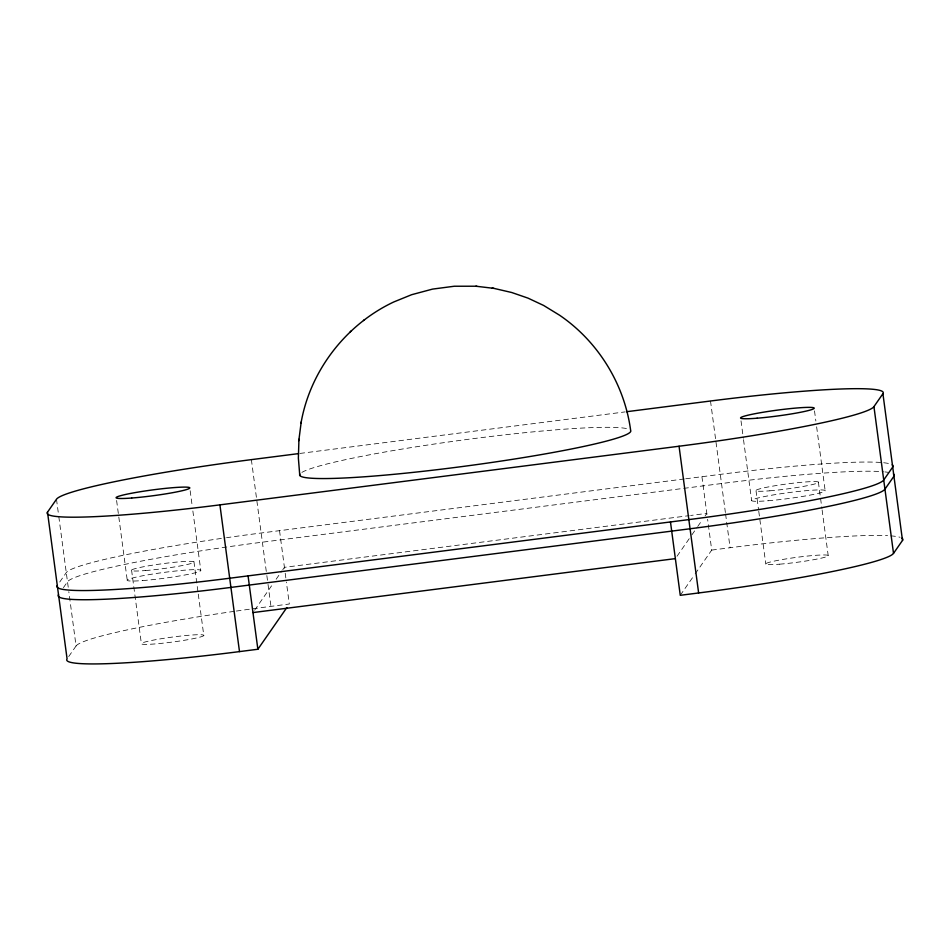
<?xml version="1.0" encoding="UTF-8"?>
<svg xmlns="http://www.w3.org/2000/svg" width="950" height="950" viewBox="0 0 950 950"><rect width="100%" height="100%" fill="white"/><g stroke="black" fill="none" stroke-linecap="round" stroke-linejoin="round"><path stroke-width="0.71" stroke-dasharray="4.75 3.56" d="M59.743 582.006L66.274 572.612A185.618 14.559 -7.6 0 1 225.126 537.89M63.413 587.658L67.498 581.78A185.618 14.559 -7.6 0 1 262.39 542.177L721.513 483.538A185.618 14.559 -7.6 0 1 883.571 471.782M68.709 656.557L76.059 645.976L68.816 591.684M254.624 610.197L272.828 584.001M276.141 579.239L281.936 570.914M282.767 569.727L284.418 567.34L689.166 515.648M677.018 556.249L691.089 536.014M691.921 534.826L696.884 527.678M697.716 526.49L701.86 520.541M705.161 515.779L706.824 513.392L690.626 515.47M680.259 595.306L694.331 575.082M695.163 573.883L711.716 550.086L707.607 519.27M299.939 453.435L625.148 411.896M684.261 478.966L261.167 533.009A185.618 14.559 -7.6 0 0 226.563 537.688M685.734 478.776L720.29 474.371A185.618 14.559 -7.6 0 1 882.348 462.603M236.348 611.052A185.618 14.559 -7.6 0 1 270.952 606.373L289.311 604.022L286.377 582.018M711.716 550.086L730.087 547.734A185.618 14.559 -7.6 0 1 887.585 535.658M814.506 410.875L815.86 421.016M816.632 426.811L825.134 490.521M818.389 482.101L821.916 508.511M822.118 509.984L828.186 555.465M756.022 490.758L758.563 509.829M758.765 511.302L765.807 564.122M741.012 420.85L743.328 438.235M743.518 439.684L751.628 500.496M710.505 401.007L725.384 512.525M725.574 513.986L730.087 547.734M701.931 476.71L707.406 517.798M279.526 530.658L285.012 571.746M285.202 573.206L286.188 580.545M251.37 459.634L266.641 574.085M266.843 575.558L267.817 582.896M268.019 584.357L270.952 606.373M190.154 490.711L192.09 505.186M192.862 510.981L200.783 570.356M193.966 561.83L198.075 592.646M198.277 594.118L203.799 635.55A31.552 2.47 -7.6 0 1 155.313 643.91A31.552 2.47 -7.6 0 1 158.626 639.16A31.552 2.47 -7.6 0 1 203.799 635.55M131.575 570.154L141.407 643.874M116.601 500.496L127.229 580.141M56.489 499.249L58.615 515.173M58.805 516.622L68.626 590.223M76.059 645.976A185.618 14.559 -7.6 0 1 234.911 611.254M890.696 535.859A185.618 14.559 -7.6 0 1 900.054 537.308M883.69 462.745A185.618 14.559 -7.6 0 1 890.257 463.944M884.913 471.912A185.618 14.559 -7.6 0 1 888.416 472.399M301.886 472.411A167.058 13.11 -7.6 0 1 466.652 439.517A167.058 13.11 -7.6 0 1 628.983 429.269M779.617 564.181A31.552 2.47 -7.6 0 0 828.21 555.821A31.552 2.47 -7.6 0 0 783.156 559.396A31.552 2.47 -7.6 0 0 779.617 564.181M769.832 490.806A31.552 2.47 -7.6 0 0 818.425 482.457A31.552 2.47 -7.6 0 0 773.371 486.02A31.552 2.47 -7.6 0 0 769.832 490.806M145.528 570.546A31.552 2.47 -7.6 0 0 194.014 562.186A31.552 2.47 -7.6 0 0 148.829 565.784A31.552 2.47 -7.6 0 0 145.528 570.546M142.69 580.569A37.121 2.909 -7.6 0 0 200.652 570.76A37.121 2.909 -7.6 0 0 148.711 574.702A37.121 2.909 -7.6 0 0 142.69 580.569M768.123 500.745A37.121 2.909 -7.6 0 0 825.158 490.912A37.121 2.909 -7.6 0 0 772.018 495.152A37.121 2.909 -7.6 0 0 768.123 500.745"/><path stroke-width="1.43" d="M298.953 439.256L298.371 458.066L299.772 475.451M301.067 423.332L301.209 422.002C310.591 370.168 346.18 324.342 393.787 301.957L411.635 294.702L432.535 289.109L454.314 286.235L475.914 286.223L493.81 288.349L511.706 292.505L528.022 298.134L543.661 305.473L559.538 315.198C598.072 341.406 624.494 384.228 630.646 430.421A167.058 13.11 -7.6 0 1 463.766 466.343A167.058 13.11 -7.6 0 1 299.927 474.038M298.811 440.634L301.209 422.002M286.829 607.596L257.866 649.254L239.495 651.605A185.618 14.559 -7.6 0 1 67.082 658.896L47.5 512.169L56.489 499.249A185.618 14.559 -7.6 0 1 251.37 459.634L298.466 453.625M670.474 521.942L680.259 595.306L698.63 592.966A185.618 14.559 -7.6 0 0 893.511 553.363L873.941 406.624L882.918 393.704A185.618 14.559 -7.6 0 0 710.505 401.007L626.62 411.718M893.511 553.363L902.5 540.431L882.918 393.704M363.494 320.53L364.468 319.711M350.241 331.787L351.393 330.826M47.5 512.169A185.618 14.559 -7.6 0 0 219.913 504.866L679.048 446.227A185.618 14.559 -7.6 0 0 873.941 406.624M252.973 612.572L675.367 558.624M492.195 288.147L493.81 288.349M475.914 286.223L476.995 286.354M679.048 446.227L698.63 592.966M248.069 575.89L257.866 649.254M219.913 504.866L239.495 651.605M57.285 585.533A185.618 14.559 -7.6 0 0 229.71 578.229L688.833 519.602A185.618 14.559 -7.6 0 0 883.726 479.988L892.715 467.067A185.618 14.559 -7.6 0 0 892.204 464.835M902.001 538.199A185.618 14.559 -7.6 0 1 902.5 540.431M58.508 594.7A185.618 14.559 -7.6 0 0 230.933 587.409L690.068 528.77A185.618 14.559 -7.6 0 0 884.949 489.167L893.938 476.235A185.618 14.559 -7.6 0 0 893.428 474.003M757.114 418.202A37.121 2.909 -7.6 0 0 814.15 408.369A37.121 2.909 -7.6 0 0 760.998 412.609A37.121 2.909 -7.6 0 0 757.114 418.202M131.682 498.026A37.121 2.909 -7.6 0 0 189.632 488.229A37.121 2.909 -7.6 0 0 137.691 492.159A37.121 2.909 -7.6 0 0 131.682 498.026"/></g></svg>
